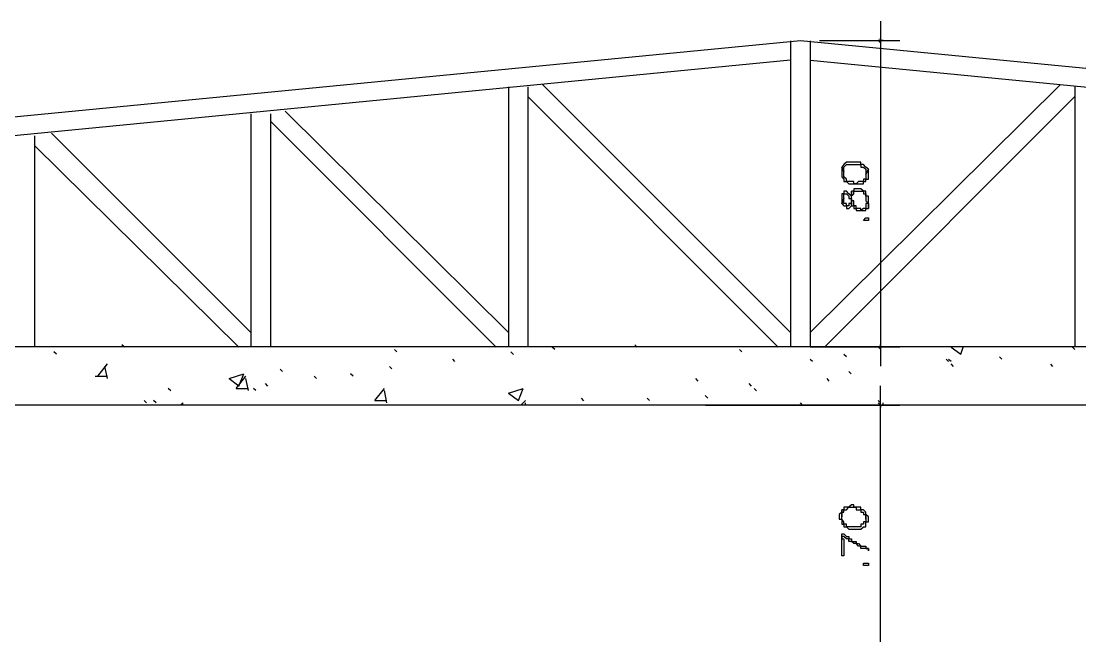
# Model space of a CAD drawing. Header units: millimetres. Extents: x -518.8 to -461.2, y 3.5 to 44.2.
# Drawn here: x -472.894 to -470.121, y 42.608 to 44.218 of the extents above; entities that cross this region are included whole.
import ezdxf

# ---------------------------------------------------------------- set-up
doc = ezdxf.new("R2010")
doc.units = ezdxf.units.MM
doc.header["$MEASUREMENT"] = 0
for name, color, linetype in [('10', 10, 'Continuous'), ('16', 16, 'Continuous'), ('5', 5, 'Continuous'), ('6', 6, 'Continuous'), ('MYSOLIDS', 7, 'Continuous')]:
    doc.layers.add(name, color=color, linetype=linetype)

msp = doc.modelspace()

# ---------------------------------------------------------------- linework, layer by layer
at = {"layer": '10'}
for points in [[(-462.5775, 43.3646), (-470.8534, 44.1661), (-470.8534, 44.1661), (-479.1233, 43.3646)], [(-470.879, 44.1157), (-479.1166, 43.3135)], [(-470.8278, 44.1157), (-462.5842, 43.3135)]]:
    msp.add_lwpolyline(points, dxfattribs=at)
at = {"layer": '16'}
for points in [[(-470.6436, 44.218), (-470.6436, 43.3142)], [(-470.803, 44.1676), (-470.5925, 44.1676)], [(-470.6436, 44.1736), (-470.6436, 44.1676), (-470.6436, 44.1676), (-470.6496, 44.1676), (-470.6496, 44.1676), (-470.6436, 44.1676)], [(-470.6436, 44.1609), (-470.6496, 44.1676)], [(-470.6369, 44.1676), (-470.6369, 44.1676), (-470.6369, 44.1676), (-470.6436, 44.1676), (-470.6436, 44.1676), (-470.6436, 44.1736)], [(-470.8278, 43.3654), (-470.5925, 43.3654)], [(-470.6369, 43.3654), (-470.6369, 43.3654), (-470.6369, 43.3654), (-470.6436, 43.3654), (-470.6436, 43.3654), (-470.6436, 43.3714), (-470.6436, 43.3654), (-470.6436, 43.3654), (-470.6496, 43.3654), (-470.6496, 43.3654), (-470.6436, 43.3654)], [(-470.6436, 43.3586), (-470.6496, 43.3654)], [(-470.6436, 43.3586), (-470.6496, 43.3654)], [(-470.6436, 42.4609), (-470.6436, 43.2631)], [(-470.6436, 43.2188), (-470.6496, 43.2248)], [(-470.6436, 43.2188), (-470.6496, 43.2248)], [(-471.1015, 43.2127), (-470.5925, 43.2127)], [(-470.6496, 43.2127), (-470.6436, 43.2127), (-470.6436, 43.2127), (-470.6496, 43.2188)], [(-470.6436, 43.2127), (-470.6436, 43.206), (-470.6436, 43.2127), (-470.6436, 43.2127), (-470.6369, 43.2127), (-470.6369, 43.2127), (-470.6369, 43.2188)]]:
    msp.add_lwpolyline(points, dxfattribs=at)
at = {"layer": '5'}
for points in [[(-462.3805, 43.3654), (-479.3203, 43.3654)], [(-469.6504, 43.2127), (-473.6609, 43.2127)]]:
    msp.add_lwpolyline(points, dxfattribs=at)
at = {"layer": '6'}
for points in [[(-470.879, 44.1661), (-470.879, 43.3646)], [(-470.8278, 44.1661), (-470.8278, 43.3646)], [(-471.6173, 44.0458), (-471.6173, 43.3646)], [(-471.5669, 44.0458), (-471.5669, 43.3646)], [(-470.879, 43.4022), (-471.5286, 44.0518)], [(-470.8278, 43.4022), (-470.1722, 44.0518)], [(-470.1346, 44.0458), (-470.1346, 43.3646)], [(-470.9113, 43.3646), (-471.5669, 44.0203)], [(-470.7902, 43.3646), (-470.1346, 44.0203)], [(-472.2925, 43.9751), (-472.2925, 43.3646)], [(-472.2414, 43.9751), (-472.2414, 43.3646)], [(-471.6173, 43.4022), (-472.203, 43.9819)], [(-471.6496, 43.3646), (-472.2414, 43.9563)], [(-472.8587, 43.918), (-472.8587, 43.3646)], [(-472.2925, 43.4022), (-472.8143, 43.9248)], [(-472.3241, 43.3646), (-472.8587, 43.8924)], [(-472.6233, 43.3646), (-472.6301, 43.3706)], [(-471.4963, 43.3578), (-471.503, 43.3646)], [(-471.2805, 43.3646), (-471.2865, 43.3706)], [(-470.4587, 43.3646), (-470.4331, 43.3458)], [(-470.4331, 43.3458), (-470.4271, 43.3646)], [(-470.1346, 43.3578), (-470.1406, 43.3646)], [(-472.8015, 43.3458), (-472.8083, 43.3518)], [(-471.9105, 43.3518), (-471.9166, 43.3578)], [(-471.6045, 43.3451), (-471.6113, 43.3518)], [(-471.0068, 43.3518), (-471.0128, 43.3578)], [(-470.7324, 43.3391), (-470.7391, 43.3451)], [(-470.3256, 43.333), (-470.3316, 43.3391)], [(-472.6933, 43.2879), (-472.6677, 43.3203)], [(-472.6677, 43.2819), (-472.6745, 43.3135)], [(-471.9233, 43.3075), (-471.9293, 43.3135)], [(-471.7579, 43.3263), (-471.7639, 43.333)], [(-470.8218, 43.3263), (-470.8278, 43.3323)], [(-470.4654, 43.3263), (-470.4714, 43.333)], [(-470.4587, 43.3263), (-470.4654, 43.3323)], [(-470.4527, 43.3135), (-470.4587, 43.3203)], [(-470.1918, 43.3135), (-470.1978, 43.3195)], [(-472.7, 43.2879), (-472.6677, 43.2879)], [(-472.3496, 43.2819), (-472.3113, 43.2947)], [(-472.3496, 43.2819), (-472.3241, 43.2631)], [(-472.3308, 43.2563), (-472.3053, 43.2879)], [(-472.3241, 43.2624), (-472.3113, 43.2947)], [(-472.2985, 43.2503), (-472.3053, 43.2819)], [(-472.2098, 43.3007), (-472.2158, 43.3067)], [(-472.1203, 43.2819), (-472.1271, 43.2879)], [(-472.0248, 43.2879), (-472.0316, 43.2947)], [(-471.1211, 43.2751), (-471.1271, 43.2819)], [(-470.7775, 43.2751), (-470.7835, 43.2819)], [(-470.7203, 43.2947), (-470.7263, 43.3007)], [(-472.5023, 43.2496), (-472.509, 43.2563)], [(-472.3308, 43.2563), (-472.2985, 43.2563)], [(-472.2797, 43.2503), (-472.2857, 43.2563)], [(-472.2481, 43.2624), (-472.2542, 43.2691)], [(-471.9677, 43.2248), (-471.9421, 43.2563)], [(-471.6173, 43.2436), (-471.5797, 43.2563)], [(-471.5918, 43.2248), (-471.5797, 43.2563)], [(-470.9812, 43.2624), (-470.9872, 43.2691)], [(-470.9684, 43.2496), (-470.9745, 43.2563)], [(-472.5662, 43.218), (-472.5722, 43.2248)], [(-472.5406, 43.218), (-472.5474, 43.2248)], [(-471.9677, 43.2248), (-471.9361, 43.2248)], [(-471.9361, 43.218), (-471.9421, 43.2503)], [(-471.6173, 43.2436), (-471.5918, 43.2248)], [(-471.5857, 43.212), (-471.573, 43.2248)], [(-471.4203, 43.224), (-471.4263, 43.2308)], [(-471.2481, 43.2248), (-471.2549, 43.2308)], [(-471.0955, 43.2308), (-471.1023, 43.2375)], [(-472.4767, 43.212), (-472.4707, 43.218)], [(-472.4707, 43.212), (-472.4707, 43.218)], [(-471.573, 43.212), (-471.573, 43.218)], [(-470.8474, 43.212), (-470.8534, 43.218)], [(-470.8474, 43.212), (-470.8534, 43.218)]]:
    msp.add_lwpolyline(points, dxfattribs=at)
at = {"layer": 'MYSOLIDS'}
for points in [[(-470.7451, 43.836), (-470.7391, 43.8233), (-470.7391, 43.8233), (-470.7391, 43.83), (-470.7391, 43.83), (-470.7391, 43.836), (-470.7391, 43.836), (-470.7324, 43.8428), (-470.7324, 43.8428), (-470.7324, 43.8428), (-470.7263, 43.8428), (-470.7263, 43.8428), (-470.7196, 43.8428), (-470.7196, 43.8428), (-470.7136, 43.8428), (-470.7136, 43.8428), (-470.7136, 43.8428), (-470.7075, 43.8428), (-470.7075, 43.8428), (-470.7008, 43.8428), (-470.7008, 43.8428), (-470.7008, 43.8428), (-470.6948, 43.8428), (-470.6948, 43.836), (-470.688, 43.836), (-470.688, 43.836), (-470.688, 43.836), (-470.682, 43.83), (-470.682, 43.83), (-470.682, 43.83), (-470.682, 43.8233), (-470.682, 43.8233), (-470.682, 43.8172), (-470.6752, 43.83), (-470.682, 43.836), (-470.682, 43.836), (-470.682, 43.836), (-470.688, 43.8428), (-470.688, 43.8428), (-470.6948, 43.8428), (-470.6948, 43.8428), (-470.6948, 43.8488), (-470.7008, 43.8488), (-470.7008, 43.8488), (-470.7075, 43.8488), (-470.7075, 43.8488), (-470.7136, 43.8488), (-470.7136, 43.8488), (-470.7196, 43.8488), (-470.7196, 43.8488), (-470.7263, 43.8488), (-470.7263, 43.8488), (-470.7324, 43.8488), (-470.7324, 43.8488), (-470.7391, 43.8428), (-470.7391, 43.8428), (-470.7391, 43.8428), (-470.7391, 43.8428), (-470.7451, 43.836), (-470.7451, 43.836)], [(-470.7451, 43.8233), (-470.7451, 43.8233), (-470.7451, 43.8172), (-470.7451, 43.8105), (-470.7451, 43.8105), (-470.7451, 43.8105), (-470.7391, 43.8045), (-470.7391, 43.8045), (-470.7391, 43.7985), (-470.7324, 43.7985), (-470.7324, 43.7985), (-470.7324, 43.7985), (-470.7263, 43.7917), (-470.7263, 43.7917), (-470.7263, 43.7917), (-470.7196, 43.7917), (-470.7196, 43.7917), (-470.7136, 43.7917), (-470.7136, 43.7917), (-470.7075, 43.7917), (-470.7075, 43.7917), (-470.7008, 43.7917), (-470.7008, 43.7917), (-470.6948, 43.7917), (-470.6948, 43.7917), (-470.688, 43.7917), (-470.688, 43.7917), (-470.688, 43.7985), (-470.682, 43.7985), (-470.682, 43.7985), (-470.682, 43.8045), (-470.6752, 43.8045), (-470.6752, 43.8045), (-470.6752, 43.8105), (-470.6752, 43.8105), (-470.6752, 43.8172), (-470.6752, 43.8172), (-470.6752, 43.8233), (-470.6752, 43.8233), (-470.6752, 43.83), (-470.6752, 43.83), (-470.6752, 43.83), (-470.682, 43.8172), (-470.682, 43.8172), (-470.682, 43.8172), (-470.682, 43.8105), (-470.682, 43.8105), (-470.682, 43.8045), (-470.682, 43.8045), (-470.688, 43.8045), (-470.688, 43.7985), (-470.6948, 43.7985), (-470.6948, 43.7985), (-470.6948, 43.7985), (-470.7008, 43.7985), (-470.7075, 43.7917), (-470.7075, 43.7917), (-470.7075, 43.7917), (-470.7136, 43.7917), (-470.7136, 43.7985), (-470.7196, 43.7985), (-470.7196, 43.7985), (-470.7263, 43.7985), (-470.7263, 43.7985), (-470.7324, 43.7985), (-470.7324, 43.8045), (-470.7324, 43.8045), (-470.7324, 43.8045), (-470.7391, 43.8105), (-470.7391, 43.8105), (-470.7391, 43.8105), (-470.7391, 43.8172), (-470.7391, 43.8172), (-470.7391, 43.8233), (-470.7451, 43.836), (-470.7451, 43.836), (-470.7451, 43.836), (-470.7451, 43.83), (-470.7451, 43.83), (-470.7451, 43.8233), (-470.7451, 43.8233)], [(-470.7196, 43.7729), (-470.7196, 43.7601), (-470.7196, 43.7601), (-470.7196, 43.7601), (-470.7136, 43.7661), (-470.7136, 43.7661), (-470.7136, 43.7729), (-470.7136, 43.7729), (-470.7075, 43.7729), (-470.7075, 43.7729), (-470.7008, 43.7729), (-470.7008, 43.7729), (-470.6948, 43.7729), (-470.6948, 43.7729), (-470.6948, 43.7729), (-470.688, 43.7729), (-470.688, 43.7661), (-470.688, 43.7661), (-470.682, 43.7661), (-470.682, 43.7601), (-470.682, 43.7601), (-470.682, 43.7533), (-470.682, 43.7533), (-470.682, 43.7473), (-470.682, 43.7473), (-470.6752, 43.7406), (-470.6752, 43.7278), (-470.6752, 43.7278), (-470.6752, 43.7345), (-470.6752, 43.7345), (-470.6752, 43.7406), (-470.6752, 43.7406), (-470.6752, 43.7406), (-470.6752, 43.7473), (-470.6752, 43.7473), (-470.6752, 43.7533), (-470.6752, 43.7533), (-470.6752, 43.7601), (-470.6752, 43.7601), (-470.682, 43.7601), (-470.682, 43.7661), (-470.682, 43.7661), (-470.682, 43.7729), (-470.688, 43.7729), (-470.688, 43.7729), (-470.688, 43.7729), (-470.6948, 43.7789), (-470.6948, 43.7789), (-470.6948, 43.7789), (-470.7008, 43.7789), (-470.7008, 43.7789), (-470.7075, 43.7789), (-470.7075, 43.7789), (-470.7136, 43.7789), (-470.7136, 43.7789), (-470.7136, 43.7729), (-470.7196, 43.7729), (-470.7196, 43.7729), (-470.7196, 43.7729)], [(-470.7451, 43.7533), (-470.7451, 43.7533), (-470.7451, 43.7473), (-470.7451, 43.7473), (-470.7451, 43.7406), (-470.7451, 43.7406), (-470.7391, 43.7533), (-470.7391, 43.7533), (-470.7391, 43.7601), (-470.7391, 43.7601), (-470.7391, 43.7601), (-470.7391, 43.7661), (-470.7324, 43.7661), (-470.7324, 43.7661), (-470.7324, 43.7661), (-470.7263, 43.7601), (-470.7263, 43.7601), (-470.7263, 43.7601), (-470.7263, 43.7533), (-470.7196, 43.7533), (-470.7196, 43.7473), (-470.7196, 43.7473), (-470.7196, 43.7345), (-470.7196, 43.7345), (-470.7196, 43.7345), (-470.7196, 43.7406), (-470.7196, 43.7345), (-470.7136, 43.7345), (-470.7136, 43.7345), (-470.7136, 43.7278), (-470.7075, 43.7278), (-470.7075, 43.7218), (-470.7075, 43.7218), (-470.7008, 43.7218), (-470.7008, 43.7218), (-470.6948, 43.7218), (-470.6948, 43.7218), (-470.688, 43.7218), (-470.688, 43.7218), (-470.682, 43.7218), (-470.682, 43.7218), (-470.682, 43.7278), (-470.6752, 43.7278), (-470.6752, 43.7406), (-470.6752, 43.7406), (-470.682, 43.7406), (-470.682, 43.7345), (-470.682, 43.7345), (-470.682, 43.7278), (-470.682, 43.7278), (-470.688, 43.7278), (-470.688, 43.7278), (-470.6948, 43.7218), (-470.6948, 43.7218), (-470.6948, 43.7278), (-470.7008, 43.7278), (-470.7008, 43.7278), (-470.7008, 43.7278), (-470.7075, 43.7278), (-470.7075, 43.7345), (-470.7136, 43.7345), (-470.7136, 43.7345), (-470.7136, 43.7406), (-470.7136, 43.7406), (-470.7136, 43.7473), (-470.7196, 43.7473), (-470.7196, 43.7533), (-470.7196, 43.7533), (-470.7196, 43.7601), (-470.7196, 43.7729), (-470.7196, 43.7661), (-470.7196, 43.7661), (-470.7196, 43.7601), (-470.7263, 43.7661), (-470.7263, 43.7661), (-470.7263, 43.7661), (-470.7263, 43.7661), (-470.7324, 43.7729), (-470.7324, 43.7729), (-470.7324, 43.7729), (-470.7391, 43.7729), (-470.7391, 43.7661), (-470.7451, 43.7661), (-470.7451, 43.7661), (-470.7451, 43.7601), (-470.7451, 43.7601), (-470.7451, 43.7533), (-470.7451, 43.7533)], [(-470.7451, 43.7406), (-470.7391, 43.7345), (-470.7391, 43.7345), (-470.7391, 43.7345), (-470.7324, 43.7345), (-470.7324, 43.7278), (-470.7263, 43.7278), (-470.7263, 43.7278), (-470.7263, 43.7278), (-470.7196, 43.7345), (-470.7196, 43.7473), (-470.7196, 43.7406), (-470.7196, 43.7406), (-470.7263, 43.7406), (-470.7263, 43.7345), (-470.7263, 43.7345), (-470.7324, 43.7345), (-470.7324, 43.7345), (-470.7324, 43.7406), (-470.7391, 43.7406), (-470.7391, 43.7406), (-470.7391, 43.7473), (-470.7391, 43.7473), (-470.7391, 43.7533), (-470.7391, 43.7533), (-470.7451, 43.7406), (-470.7451, 43.7406)], [(-470.6752, 43.6962), (-470.6752, 43.6962), (-470.6752, 43.6962), (-470.682, 43.6962), (-470.682, 43.6962), (-470.682, 43.6962), (-470.682, 43.6962), (-470.688, 43.6962), (-470.688, 43.6962), (-470.682, 43.703), (-470.682, 43.703), (-470.682, 43.703), (-470.682, 43.703), (-470.6752, 43.703), (-470.6752, 43.703), (-470.6752, 43.6962), (-470.6752, 43.6962), (-470.6752, 43.6962), (-470.6752, 43.6962), (-470.6752, 43.6962)], [(-470.7451, 42.9383), (-470.7451, 42.9195), (-470.7451, 42.9263), (-470.7451, 42.9263), (-470.7451, 42.9323), (-470.7391, 42.9323), (-470.7391, 42.9323), (-470.7391, 42.9383), (-470.7391, 42.9383), (-470.7324, 42.9383), (-470.7324, 42.9383), (-470.7263, 42.9451), (-470.7263, 42.9451), (-470.7196, 42.9451), (-470.7196, 42.9451), (-470.7196, 42.9451), (-470.7136, 42.9451), (-470.7136, 42.9451), (-470.7075, 42.9451), (-470.7075, 42.9383), (-470.7075, 42.9383), (-470.7008, 42.9383), (-470.7008, 42.9383), (-470.6948, 42.9383), (-470.6948, 42.9323), (-470.688, 42.9323), (-470.688, 42.9323), (-470.688, 42.9263), (-470.682, 42.9263), (-470.682, 42.9263), (-470.682, 42.9195), (-470.682, 42.9195), (-470.682, 42.9135), (-470.682, 42.9263), (-470.682, 42.9323), (-470.682, 42.9323), (-470.688, 42.9383), (-470.688, 42.9383), (-470.6948, 42.9383), (-470.6948, 42.9383), (-470.6948, 42.9451), (-470.7008, 42.9451), (-470.7008, 42.9451), (-470.7075, 42.9451), (-470.7075, 42.9451), (-470.7136, 42.9451), (-470.7136, 42.9511), (-470.7196, 42.9511), (-470.7196, 42.9511), (-470.7263, 42.9451), (-470.7263, 42.9451), (-470.7324, 42.9451), (-470.7324, 42.9451), (-470.7391, 42.9451), (-470.7391, 42.9451), (-470.7391, 42.9383), (-470.7391, 42.9383), (-470.7451, 42.9383), (-470.7451, 42.9383), (-470.7451, 42.9383)], [(-470.7519, 42.9195), (-470.7519, 42.9195), (-470.7519, 42.9135), (-470.7451, 42.9135), (-470.7451, 42.9067), (-470.7451, 42.9067), (-470.7451, 42.9007), (-470.7451, 42.9007), (-470.7391, 42.9007), (-470.7391, 42.8939), (-470.7324, 42.8939), (-470.7324, 42.8939), (-470.7324, 42.8939), (-470.7263, 42.8879), (-470.7263, 42.8879), (-470.7263, 42.8879), (-470.7196, 42.8879), (-470.7196, 42.8879), (-470.7136, 42.8879), (-470.7075, 42.8879), (-470.7075, 42.8879), (-470.7075, 42.8879), (-470.7008, 42.8879), (-470.7008, 42.8879), (-470.6948, 42.8879), (-470.6948, 42.8879), (-470.688, 42.8939), (-470.688, 42.8939), (-470.688, 42.8939), (-470.682, 42.8939), (-470.682, 42.9007), (-470.682, 42.9007), (-470.682, 42.9067), (-470.682, 42.9067), (-470.6752, 42.9067), (-470.6752, 42.9135), (-470.6752, 42.9135), (-470.6752, 42.9195), (-470.6752, 42.9195), (-470.682, 42.9263), (-470.682, 42.9263), (-470.682, 42.9263), (-470.682, 42.9135), (-470.682, 42.9135), (-470.682, 42.9135), (-470.682, 42.9067), (-470.682, 42.9067), (-470.688, 42.9067), (-470.688, 42.9007), (-470.688, 42.9007), (-470.6948, 42.9007), (-470.6948, 42.8939), (-470.6948, 42.8939), (-470.7008, 42.8939), (-470.7008, 42.8939), (-470.7075, 42.8939), (-470.7075, 42.8939), (-470.7136, 42.8939), (-470.7136, 42.8939), (-470.7196, 42.8939), (-470.7196, 42.8939), (-470.7263, 42.8939), (-470.7263, 42.8939), (-470.7324, 42.8939), (-470.7324, 42.9007), (-470.7324, 42.9007), (-470.7324, 42.9007), (-470.7391, 42.9007), (-470.7391, 42.9067), (-470.7391, 42.9067), (-470.7451, 42.9135), (-470.7451, 42.9135), (-470.7451, 42.9195), (-470.7451, 42.9195), (-470.7451, 42.9383), (-470.7451, 42.9323), (-470.7451, 42.9323), (-470.7519, 42.9263), (-470.7519, 42.9263), (-470.7519, 42.9195), (-470.7519, 42.9195)], [(-470.7391, 42.824), (-470.7391, 42.824), (-470.7391, 42.824), (-470.7391, 42.824), (-470.7391, 42.824), (-470.7391, 42.824), (-470.7391, 42.824), (-470.7391, 42.824), (-470.7391, 42.824), (-470.7391, 42.818), (-470.7391, 42.818), (-470.7391, 42.818), (-470.7451, 42.818), (-470.7451, 42.824), (-470.7451, 42.824), (-470.7451, 42.824), (-470.7451, 42.824), (-470.7451, 42.8308), (-470.7451, 42.8308), (-470.7451, 42.8368), (-470.7451, 42.8428), (-470.7451, 42.8428), (-470.7451, 42.8496), (-470.7451, 42.8496), (-470.7451, 42.8556), (-470.7451, 42.8556), (-470.7451, 42.8624), (-470.7451, 42.8624), (-470.7451, 42.8684), (-470.7451, 42.8684), (-470.7451, 42.8684), (-470.7451, 42.8751), (-470.7451, 42.8751), (-470.7451, 42.8751), (-470.7451, 42.8751), (-470.7451, 42.8751), (-470.7451, 42.8751), (-470.7451, 42.8751), (-470.7391, 42.8751), (-470.7391, 42.8751), (-470.7324, 42.8684), (-470.7324, 42.8684), (-470.7263, 42.8684), (-470.7263, 42.8624), (-470.7263, 42.8624), (-470.7196, 42.8624), (-470.7196, 42.8556), (-470.7136, 42.8556), (-470.7136, 42.8556), (-470.7075, 42.8556), (-470.7075, 42.8556), (-470.7075, 42.8496), (-470.7075, 42.8496), (-470.7008, 42.8496), (-470.7008, 42.8496), (-470.6948, 42.8428), (-470.6948, 42.8428), (-470.688, 42.8428), (-470.688, 42.8428), (-470.688, 42.8428), (-470.682, 42.8428), (-470.682, 42.8368), (-470.6752, 42.8368), (-470.6752, 42.8368), (-470.6752, 42.8368), (-470.6752, 42.8368), (-470.6752, 42.8368), (-470.6752, 42.8368), (-470.6752, 42.8368), (-470.6752, 42.8308), (-470.6752, 42.8308), (-470.6752, 42.8368), (-470.682, 42.8368), (-470.688, 42.8368), (-470.688, 42.8368), (-470.688, 42.8368), (-470.6948, 42.8368), (-470.6948, 42.8428), (-470.6948, 42.8428), (-470.7008, 42.8428), (-470.7008, 42.8428), (-470.7075, 42.8496), (-470.7075, 42.8496), (-470.7136, 42.8496), (-470.7136, 42.8496), (-470.7196, 42.8556), (-470.7196, 42.8556), (-470.7196, 42.8556), (-470.7263, 42.8556), (-470.7263, 42.8624), (-470.7324, 42.8624), (-470.7324, 42.8624), (-470.7391, 42.8684), (-470.7391, 42.8684), (-470.7391, 42.8684), (-470.7451, 42.8684), (-470.7451, 42.8684), (-470.7451, 42.8624), (-470.7391, 42.8624), (-470.7391, 42.8556), (-470.7391, 42.8556), (-470.7391, 42.8556), (-470.7391, 42.8496), (-470.7391, 42.8496), (-470.7391, 42.8428), (-470.7391, 42.8428), (-470.7391, 42.8368), (-470.7391, 42.8368), (-470.7391, 42.8308), (-470.7391, 42.824), (-470.7391, 42.824), (-470.7391, 42.824), (-470.7391, 42.824), (-470.7391, 42.824)], [(-470.6752, 42.7924), (-470.682, 42.7924), (-470.682, 42.7924), (-470.682, 42.7924), (-470.682, 42.7924), (-470.688, 42.7924), (-470.688, 42.7924), (-470.688, 42.7985), (-470.688, 42.7985), (-470.688, 42.7985), (-470.688, 42.7985), (-470.682, 42.7985), (-470.682, 42.7985), (-470.682, 42.7985), (-470.682, 42.7985), (-470.6752, 42.7985), (-470.6752, 42.7924), (-470.6752, 42.7924), (-470.6752, 42.7924), (-470.6752, 42.7924)]]:
    msp.add_lwpolyline(points, dxfattribs=at)

doc.saveas('drawing.dxf')
